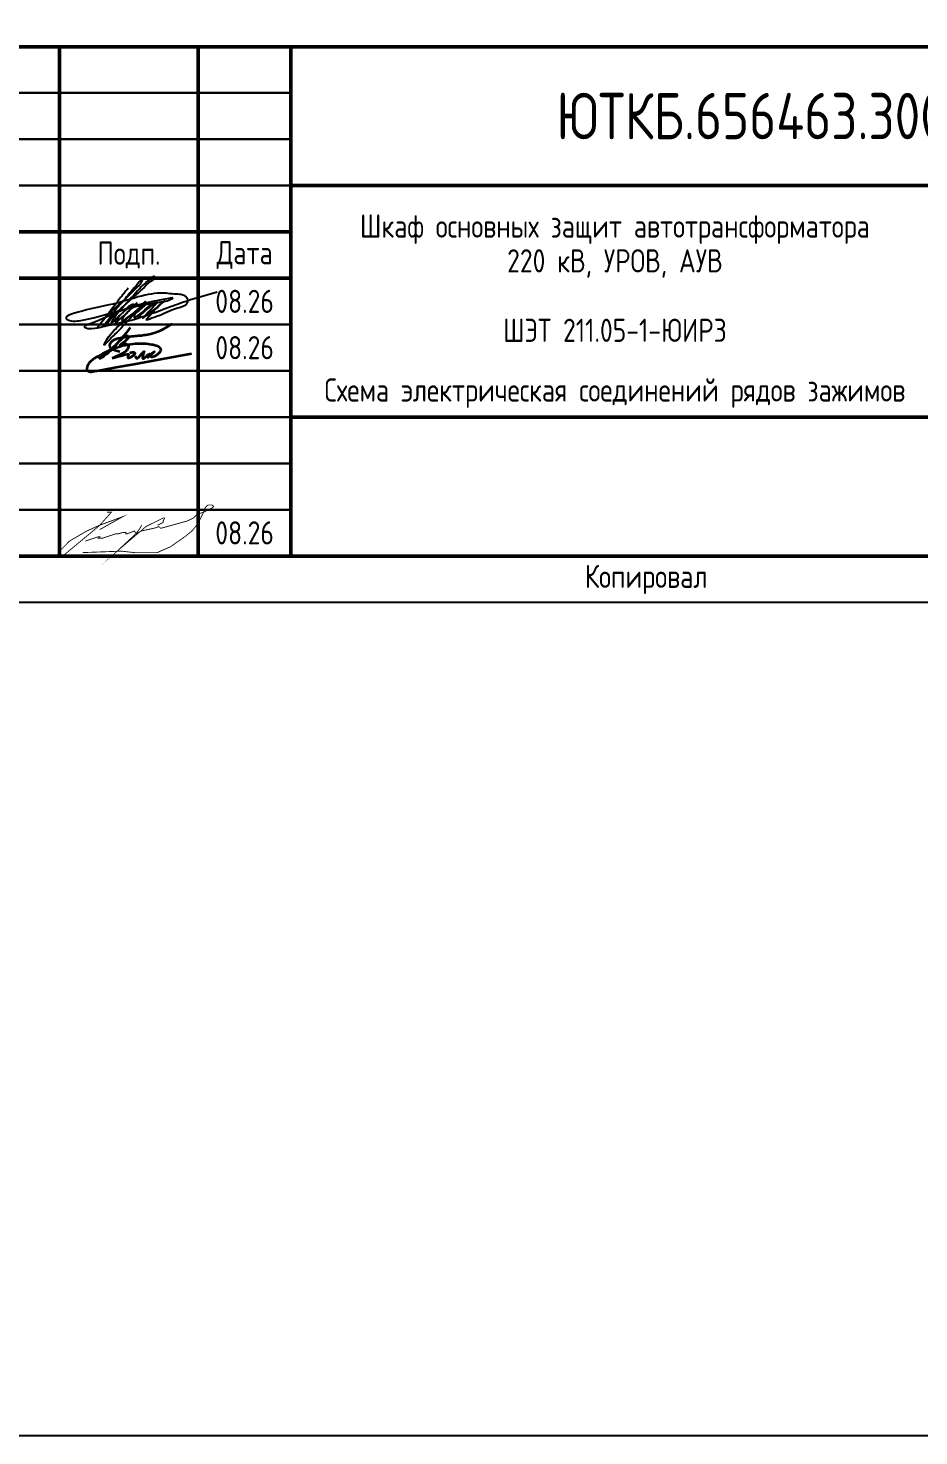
# Model space of a CAD drawing. Header units: millimetres. Extents: x -1117 to 6083, y -90 to 586.
# Drawn here: x 1823.6 to 1919.8, y -90 to 62 of the extents above; entities that cross this region are included whole.
import ezdxf

# ---------------------------------------------------------------- set-up
doc = ezdxf.new("R2010")
doc.units = ezdxf.units.MM
doc.styles.add('Gost_type_A', font='GOST_A.TTF')

# ---------------------------------------------------------------- blocks, each defined once
blk = doc.blocks.new('Штамп большой нижний')
at = {"lineweight": 50}
for points in [[(-168, 55), (-145, 55), (-145, 35), (-168, 35)], [(-145, 55), (-130, 55), (-130, 35), (-145, 35)], [(-130, 55), (-120, 55), (-120, 35), (-130, 35)], [(-120, 55), (0, 55), (0, 40), (-120, 40)], [(-120, 40), (-50, 40), (-50, 15), (-120, 15)], [(-168, 35), (-145, 35), (-145, 30), (-168, 30)], [(-145, 35), (-130, 35), (-130, 30), (-145, 30)], [(-130, 35), (-120, 35), (-120, 30), (-130, 30)], [(-168, 30), (-145, 30), (-145, 0), (-168, 0)], [(-145, 30), (-130, 30), (-130, 0), (-145, 0)], [(-130, 30), (-120, 30), (-120, 0), (-130, 0)], [(-120, 15), (-50, 15), (-50, 0), (-120, 0)]]:
    blk.add_lwpolyline(points, close=True, dxfattribs=at)
for points in [[(-168, 55), (-145, 55), (-145, 50), (-168, 50)], [(-145, 55), (-130, 55), (-130, 50), (-145, 50)], [(-130, 55), (-120, 55), (-120, 50), (-130, 50)], [(-168, 50), (-145, 50), (-145, 45), (-168, 45)], [(-145, 50), (-130, 50), (-130, 45), (-145, 45)], [(-130, 50), (-120, 50), (-120, 45), (-130, 45)], [(-168, 45), (-145, 45), (-145, 40), (-168, 40)], [(-145, 45), (-130, 45), (-130, 40), (-145, 40)], [(-130, 45), (-120, 45), (-120, 40), (-130, 40)], [(-168, 40), (-145, 40), (-145, 35), (-168, 35)], [(-145, 40), (-130, 40), (-130, 35), (-145, 35)], [(-130, 40), (-120, 40), (-120, 35), (-130, 35)], [(-168, 30), (-145, 30), (-145, 25), (-168, 25)], [(-145, 30), (-130, 30), (-130, 25), (-145, 25)], [(-130, 30), (-120, 30), (-120, 25), (-130, 25)], [(-168, 25), (-145, 25), (-145, 20), (-168, 20)], [(-145, 25), (-130, 25), (-130, 20), (-145, 20)], [(-130, 25), (-120, 25), (-120, 20), (-130, 20)], [(-168, 20), (-145, 20), (-145, 15), (-168, 15)], [(-145, 20), (-130, 20), (-130, 15), (-145, 15)], [(-130, 20), (-120, 20), (-120, 15), (-130, 15)], [(-168, 15), (-145, 15), (-145, 10), (-168, 10)], [(-145, 15), (-130, 15), (-130, 10), (-145, 10)], [(-130, 15), (-120, 15), (-120, 10), (-130, 10)], [(-168, 10), (-145, 10), (-145, 5), (-168, 5)], [(-145, 10), (-130, 10), (-130, 5), (-145, 5)], [(-130, 10), (-120, 10), (-120, 5), (-130, 5)], [(-168, 5), (-145, 5), (-145, 0), (-168, 0)], [(-145, 5), (-130, 5), (-130, 0), (-145, 0)], [(-130, 5), (-120, 5), (-120, 0), (-130, 0)]]:
    blk.add_lwpolyline(points, close=True)
at = {"char_height": 2.5, "style": 'Gost_type_A'}
for s, insert, width, attachment_point in [('Подп.', (-137.5, 32.5), 15, 5), ('Дата', (-125, 32.5), 10, 5), ('Копировал', (-75, -2.53), 13.1202, 6)]:
    blk.add_mtext(s, dxfattribs=dict(at, insert=insert, width=width, attachment_point=attachment_point))
blk = doc.blocks.new('Сотрудник 7_1')
at = {"lineweight": 35}
for points in [[(5.51, 4.62), (4.98, 3.97), (4.54, 3.43), (4.18, 3.01), (3.9, 2.68), (3.67, 2.43), (3.49, 2.24), (3.34, 2.09), (3.21, 1.97), (3.08, 1.86), (2.97, 1.76), (2.86, 1.67), (2.76, 1.6), (2.67, 1.53), (2.59, 1.47), (2.52, 1.42), (2.45, 1.38), (2.4, 1.35), (2.35, 1.33), (2.31, 1.31), (2.28, 1.3), (2.25, 1.3), (2.23, 1.3), (2.21, 1.31), (2.2, 1.31), (2.19, 1.33), (2.18, 1.34), (2.18, 1.36), (2.18, 1.38), (2.18, 1.4), (2.19, 1.42), (2.2, 1.45), (2.22, 1.48), (2.25, 1.51), (2.28, 1.55), (2.32, 1.59), (2.36, 1.63), (2.42, 1.67), (2.49, 1.72), (2.56, 1.78), (2.65, 1.84), (2.75, 1.9), (2.87, 1.97), (2.99, 2.04), (3.12, 2.12), (3.25, 2.21), (3.39, 2.3), (3.53, 2.41), (3.67, 2.52), (3.81, 2.64), (3.94, 2.77), (4.07, 2.9), (4.2, 3.03), (4.32, 3.15), (4.44, 3.27), (4.55, 3.37), (4.65, 3.46), (4.74, 3.54), (4.82, 3.6), (4.9, 3.64), (4.97, 3.68), (5.03, 3.7), (5.08, 3.72), (5.13, 3.73), (5.17, 3.73), (5.21, 3.73), (5.24, 3.73), (5.26, 3.73), (5.28, 3.72), (5.3, 3.71), (5.31, 3.7), (5.32, 3.68), (5.33, 3.66), (5.33, 3.64), (5.32, 3.61), (5.32, 3.58), (5.3, 3.54), (5.28, 3.5), (5.25, 3.46), (5.21, 3.41), (5.16, 3.36), (5.1, 3.3), (5.03, 3.23), (4.96, 3.17), (4.88, 3.1), (4.8, 3.04), (4.72, 2.98), (4.65, 2.92), (4.59, 2.87), (4.53, 2.83), (4.49, 2.8), (4.46, 2.77), (4.43, 2.76), (4.42, 2.75), (4.42, 2.74), (4.43, 2.75), (4.45, 2.75), (4.49, 2.76), (4.53, 2.78), (4.58, 2.8), (4.64, 2.82), (4.7, 2.84), (4.76, 2.85), (4.83, 2.86), (4.89, 2.87), (4.95, 2.88), (5.01, 2.87), (5.06, 2.87), (5.11, 2.85), (5.15, 2.84), (5.19, 2.81), (5.22, 2.78), (5.25, 2.75), (5.27, 2.72), (5.29, 2.68), (5.3, 2.63), (5.3, 2.59), (5.3, 2.54), (5.29, 2.49), (5.27, 2.44), (5.26, 2.38), (5.23, 2.33), (5.2, 2.28), (5.17, 2.22), (5.12, 2.17), (5.07, 2.11), (5, 2.05), (4.92, 1.99), (4.83, 1.93), (4.73, 1.86), (4.6, 1.79), (4.47, 1.72), (4.31, 1.65), (4.15, 1.57), (3.96, 1.49), (3.76, 1.41), (3.54, 1.32)], [(4.39, 2), (4.09, 2.07), (3.85, 2.15), (3.67, 2.21), (3.55, 2.27), (3.46, 2.33), (3.4, 2.39), (3.37, 2.44), (3.35, 2.5), (3.33, 2.55), (3.32, 2.61), (3.31, 2.66), (3.31, 2.72), (3.31, 2.77), (3.32, 2.83), (3.34, 2.89), (3.36, 2.94), (3.39, 2.99), (3.43, 3.05), (3.48, 3.1), (3.54, 3.15), (3.6, 3.2), (3.67, 3.24), (3.74, 3.29), (3.82, 3.33), (3.91, 3.37), (4.01, 3.4), (4.11, 3.44), (4.22, 3.47), (4.34, 3.5), (4.47, 3.53), (4.62, 3.56), (4.77, 3.58), (4.93, 3.61), (5.11, 3.63), (5.29, 3.65), (5.48, 3.67), (5.67, 3.69), (5.85, 3.71), (6.04, 3.72), (6.21, 3.74), (6.38, 3.76), (6.55, 3.77), (6.71, 3.79), (6.86, 3.81), (7.02, 3.83), (7.19, 3.86), (7.36, 3.89), (7.54, 3.92), (7.74, 3.96), (7.95, 4.01), (8.19, 4.09), (8.47, 4.19), (8.78, 4.33), (9.15, 4.51), (9.57, 4.74), (10.05, 5.03)], [(6.04, 1.58), (6.05, 1.53), (6.06, 1.49), (6.06, 1.46), (6.07, 1.43), (6.09, 1.4), (6.1, 1.38), (6.12, 1.36), (6.14, 1.35), (6.16, 1.33), (6.19, 1.33), (6.22, 1.33), (6.25, 1.33), (6.28, 1.33), (6.31, 1.34), (6.34, 1.36), (6.37, 1.38), (6.4, 1.4), (6.43, 1.43), (6.46, 1.46), (6.49, 1.5), (6.52, 1.53), (6.55, 1.57), (6.58, 1.62), (6.62, 1.66), (6.65, 1.71), (6.69, 1.75), (6.73, 1.8), (6.78, 1.84), (6.82, 1.88), (6.85, 1.92), (6.89, 1.95), (6.92, 1.98), (6.95, 2.01), (6.97, 2.03), (6.98, 2.05), (7, 2.06), (7, 2.06), (7.01, 2.06), (7.01, 2.05), (7, 2.03), (7, 2), (6.99, 1.96), (6.97, 1.93), (6.96, 1.88), (6.94, 1.83), (6.93, 1.79), (6.91, 1.74), (6.9, 1.69), (6.89, 1.64), (6.88, 1.6), (6.87, 1.56), (6.86, 1.53), (6.85, 1.49), (6.84, 1.46), (6.84, 1.43), (6.84, 1.41), (6.84, 1.38), (6.84, 1.36), (6.84, 1.35), (6.84, 1.33), (6.84, 1.32), (6.85, 1.31), (6.86, 1.3), (6.86, 1.29), (6.87, 1.29), (6.88, 1.28), (6.89, 1.28), (6.9, 1.27), (6.91, 1.27), (6.92, 1.27), (6.93, 1.28), (6.95, 1.28), (6.96, 1.29), (6.97, 1.29), (6.98, 1.3), (7, 1.32), (7.03, 1.34), (7.06, 1.37), (7.1, 1.41), (7.15, 1.45), (7.21, 1.5), (7.27, 1.56), (7.34, 1.62), (7.41, 1.68), (7.48, 1.73), (7.54, 1.77), (7.58, 1.79), (7.6, 1.79), (7.61, 1.77), (7.59, 1.72), (7.57, 1.67), (7.54, 1.61), (7.5, 1.54), (7.46, 1.48), (7.43, 1.43), (7.41, 1.4), (7.4, 1.38), (7.41, 1.38), (7.42, 1.4), (7.45, 1.43), (7.49, 1.48), (7.54, 1.53), (7.6, 1.59), (7.66, 1.66), (7.73, 1.72), (7.81, 1.79), (7.88, 1.85), (7.95, 1.9), (8.01, 1.95), (8.06, 1.99), (8.09, 2.01), (8.11, 2.02), (8.1, 2.02), (8.07, 1.99), (8.03, 1.96), (7.98, 1.91), (7.92, 1.86), (7.87, 1.81), (7.81, 1.76), (7.76, 1.71), (7.73, 1.67), (7.7, 1.64), (7.68, 1.61), (7.67, 1.58), (7.67, 1.56), (7.67, 1.54), (7.68, 1.53), (7.7, 1.51), (7.71, 1.5), (7.73, 1.49), (7.75, 1.48), (7.77, 1.48), (7.8, 1.47), (7.83, 1.47), (7.87, 1.48), (7.91, 1.48), (7.96, 1.5), (8.01, 1.51), (8.07, 1.53), (8.13, 1.55), (8.19, 1.58), (8.26, 1.62), (8.33, 1.66), (8.4, 1.71), (8.48, 1.76), (8.55, 1.82), (8.63, 1.89), (8.69, 1.95), (8.75, 2.02), (8.79, 2.1), (8.82, 2.17), (8.83, 2.24), (8.81, 2.31), (8.78, 2.37), (8.72, 2.44), (8.65, 2.5), (8.56, 2.56), (8.44, 2.61), (8.31, 2.66), (8.17, 2.71), (8, 2.75), (7.83, 2.78), (7.64, 2.81), (7.44, 2.84), (7.22, 2.86), (7, 2.88), (6.77, 2.88), (6.53, 2.89), (6.29, 2.88), (6.04, 2.87), (5.79, 2.84), (5.52, 2.81), (5.25, 2.77), (4.97, 2.71), (4.68, 2.64), (4.38, 2.55), (4.06, 2.44), (3.74, 2.32), (3.42, 2.2), (3.11, 2.06), (2.8, 1.92), (2.51, 1.78), (2.25, 1.65), (2.01, 1.52), (1.8, 1.4), (1.62, 1.29), (1.47, 1.18), (1.35, 1.09), (1.24, 0.99), (1.15, 0.91), (1.08, 0.82), (1.02, 0.74), (0.97, 0.65), (0.93, 0.57), (0.89, 0.49), (0.86, 0.41), (0.84, 0.34), (0.83, 0.27), (0.82, 0.21), (0.82, 0.15), (0.83, 0.11), (0.84, 0.07), (0.85, 0.04), (0.87, 0.01), (0.89, -0.01), (0.91, -0.03), (0.94, -0.05), (0.97, -0.07), (1, -0.08), (1.03, -0.1), (1.07, -0.11), (1.1, -0.12), (1.13, -0.13), (1.17, -0.14), (1.2, -0.15), (1.24, -0.15), (1.29, -0.15), (1.47, -0.12), (1.9, -0.04), (2.7, 0.1), (3.99, 0.34), (5.91, 0.69), (8.58, 1.18), (12.12, 1.82)], [(3.54, 1.32), (4.17, 1.5), (4.63, 1.63), (4.96, 1.71), (5.17, 1.76), (5.28, 1.77), (5.33, 1.76), (5.34, 1.73), (5.32, 1.7), (5.3, 1.66), (5.28, 1.62), (5.27, 1.58), (5.26, 1.55), (5.25, 1.51), (5.24, 1.48), (5.24, 1.45), (5.24, 1.42), (5.24, 1.4), (5.25, 1.39), (5.26, 1.37), (5.27, 1.36), (5.29, 1.36), (5.31, 1.36), (5.33, 1.36), (5.35, 1.36), (5.39, 1.37), (5.42, 1.38), (5.46, 1.4), (5.49, 1.41), (5.54, 1.43), (5.58, 1.45), (5.62, 1.48), (5.67, 1.51), (5.72, 1.54), (5.76, 1.57), (5.81, 1.61), (5.85, 1.64), (5.89, 1.68), (5.93, 1.72), (5.96, 1.75), (5.99, 1.78), (6, 1.81), (6.02, 1.83), (6.02, 1.86), (6.01, 1.87), (6, 1.89), (5.98, 1.9), (5.95, 1.91), (5.91, 1.92), (5.87, 1.92), (5.81, 1.92), (5.75, 1.92), (5.69, 1.92), (5.63, 1.91), (5.57, 1.9), (5.51, 1.89), (5.46, 1.88)]]:
    blk.add_lwpolyline(points, dxfattribs=at)

msp = doc.modelspace()

# ---------------------------------------------------------------- linework, layer by layer
for points in [[(-1117.42, 586), (6083.28, 586), (6083.28, -90), (-1117.42, -90)], [(1977, 420), (1977, 0), (1680, 0), (1680, 420)]]:
    msp.add_lwpolyline(points, close=True)
at = {"lineweight": 50}
msp.add_lwpolyline([(1972, 415), (1972, 5), (1700, 5), (1700, 415)], close=True, dxfattribs=at)
at = {"const_width": 0.0934}
for points in [[(1832.14, 9.73), (1832.6, 9.73), (1831.36, 8.33), (1830.43, 7.55), (1828.48, 5.93), (1827.36, 5), (1827, 5), (1827, 5.22), (1827.16, 5.68), (1828.09, 6.62), (1829.96, 7.71), (1831.36, 8.33), (1833.85, 9.26), (1831.36, 7.86)], [(1829.8, 6.62), (1830.74, 6.93), (1831.2, 7.09), (1831.36, 7.09), (1831.2, 6.93), (1831.36, 6.93), (1831.67, 6.93), (1833.07, 7.4), (1833.38, 7.4), (1833.85, 7.55), (1834.16, 7.55), (1834.16, 7.4), (1834.32, 7.4), (1835.1, 7.71), (1835.25, 7.4), (1835.87, 7.71), (1837.28, 8.02), (1837.74, 8.18), (1837.9, 8.02), (1838.05, 8.02), (1840.86, 8.8), (1841.48, 9.11), (1841.79, 9.42), (1842.1, 9.58), (1842.57, 9.73), (1843.19, 10.04), (1843.5, 10.2), (1843.66, 10.35), (1843.5, 10.51), (1843.19, 10.51), (1843.04, 10.51), (1842.72, 10.2), (1842.57, 9.73), (1841.95, 8.49), (1841.32, 7.71), (1840.55, 7.09), (1838.99, 6), (1837.9, 5.53), (1837.59, 5.37), (1835.1, 5.37), (1833.69, 5.53), (1829.49, 5.37)], [(1835.87, 8.33), (1835.72, 8.02), (1835.25, 7.4), (1833.23, 5.53), (1836.34, 8.18), (1838.21, 9.11), (1838.37, 9.11), (1838.21, 8.8), (1838.21, 8.64), (1837.59, 8.33)]]:
    msp.add_lwpolyline(points, dxfattribs=at)
msp.add_spline([(1834.43, 33.93), (1834.05, 33.48), (1833.86, 33.24), (1833.72, 33.06), (1833.28, 32.47), (1833.17, 32.32), (1831.93, 30.71), (1831.07, 29.63), (1832.13, 30.94), (1833.1, 31.85), (1834.32, 32.96), (1835.05, 33.68), (1835.74, 34.37), (1835.91, 34.63), (1835.96, 34.82), (1835.27, 34.18), (1834.13, 32.83), (1833.91, 32.55), (1832.85, 31.32), (1832.23, 30.43), (1831.89, 29.91), (1831.89, 29.82), (1832.18, 30.11), (1832.82, 30.92), (1833.57, 31.67), (1834.61, 32.61), (1835.13, 33.08), (1836.07, 33.94), (1836.88, 34.68), (1837.25, 35.05), (1837.25, 35.17), (1836.92, 35.01), (1835.84, 34.06), (1834.16, 32.19), (1832.9, 30.7), (1832.58, 30.18), (1833.78, 31.24), (1834.87, 32.13), (1835, 32.2), (1835.06, 32.08), (1834.92, 31.85), (1833.89, 30.9), (1833.36, 30.43), (1833.14, 30.26), (1833.07, 30.26), (1833.16, 30.5), (1833.79, 31.23), (1834.02, 31.46), (1834.96, 32.2), (1835.02, 32.2), (1835.02, 31.92), (1835.26, 32.16), (1833.97, 30.87), (1833.76, 30.45), (1833.76, 30.34), (1833.98, 30.46), (1835.12, 31.33), (1836.21, 32.42), (1833.45, 29.4), (1832.3, 28.25), (1831.83, 27.79), (1832.12, 28.37), (1833.54, 29.96), (1835.1, 31.29), (1836.38, 32.21), (1835.47, 31.41), (1835.08, 30.92), (1835.08, 30.77), (1835.4, 30.89), (1836.84, 32.18), (1835.42, 30.66), (1837.05, 32.11), (1837.55, 32.4), (1837.27, 32.04), (1836.02, 30.69), (1838.36, 32.55), (1837.3, 31.57), (1836.46, 30.63), (1836.38, 30.55), (1836.98, 30.71), (1837.73, 30.98), (1839.75, 31.79), (1840.88, 32.5), (1840.76, 32.89), (1839.39, 33.28), (1838.51, 33.37), (1837.55, 33.37), (1836.26, 33.17), (1832.79, 32.21), (1828.02, 30.48), (1828.25, 30.41), (1829.13, 30.41), (1833.26, 31.44), (1837.82, 32.41), (1839.14, 32.78), (1839.23, 32.84), (1838.77, 32.81), (1834.14, 31.67), (1830.03, 29.95), (1829.67, 29.75), (1830.27, 29.56), (1830.5, 29.56), (1831.8, 29.81), (1834.77, 30.48), (1836.74, 31.11), (1838.99, 31.93), (1841.05, 32.66), (1844.05, 33.52)], degree=3)

# ---------------------------------------------------------------- block references
for name, p in [('Штамп большой нижний', (1972, 5)), ('Сотрудник 7_1', (1829.14, 25.04))]:
    msp.add_blockref(name, p)

# ---------------------------------------------------------------- texts
at = {"style": 'Gost_type_A'}
for s, insert, char_height, width, attachment_point in [('ЮТКБ.656463.300-046Э4.1', (1912, 52.5), 5, 120, 5), ('08.26', (1847, 32.5), 2.5, 10, 5), ('08.26', (1847, 27.5), 2.5, 10, 5), ('Схема электрическая соединений рядов зажимов', (1887, 21), 2.5, 70, 8), ('08.26', (1847, 7.5), 2.5, 10, 5)]:
    msp.add_mtext(s, dxfattribs=dict(at, insert=insert, char_height=char_height, width=width, attachment_point=attachment_point))
at = {"insert": (1887, 35), "char_height": 2.5, "width": 68, "attachment_point": 5, "line_spacing_factor": 0.9, "style": 'Gost_type_A'}
msp.add_mtext('Шкаф основных защит автотрансформатора \\P220 кВ, УРОВ, АУВ \\P                      \\PШЭТ 211.05-1-ЮИРЗ', dxfattribs=at)

doc.saveas('drawing.dxf')
